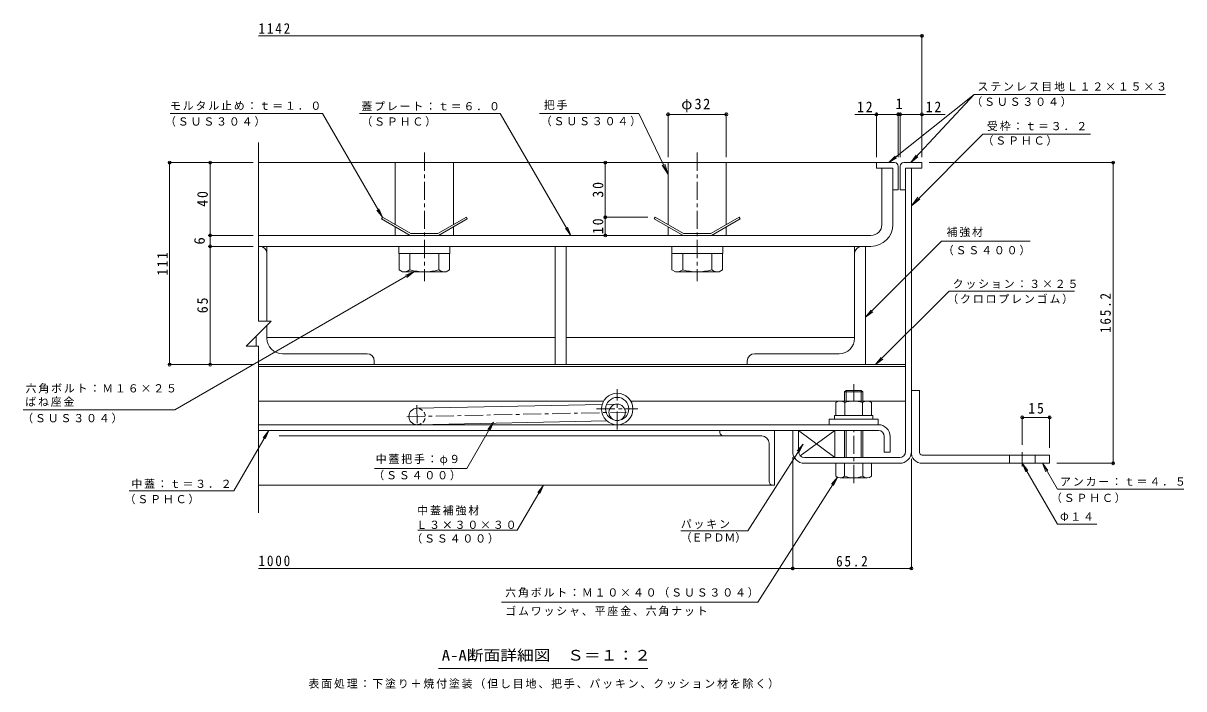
# Model space of a CAD drawing. Units: millimetres on the paper, enlarged 10 times, with parts at other scales. Extents: x -2620 to 2719, y -1962 to 1857.
# Drawn here: x -471 to 2719, y 29 to 1857 of the extents above; entities that cross this region are included whole.
import ezdxf
from ezdxf.enums import TextEntityAlignment as Align

# ---------------------------------------------------------------- set-up
doc = ezdxf.new("R2010")
doc.units = ezdxf.units.MM
doc.header["$LTSCALE"] = 10
doc.header["$PDMODE"] = 32
doc.header["$PDSIZE"] = 8
doc.linetypes.add('CHAIN1', pattern=[8, 5, -1, 1, -1])
doc.linetypes.add('DASHED1', pattern=[1.8, 1.2, -0.6])
for name, color, linetype, lineweight in [('D-1', 2, 'Continuous', 9), ('D-2', 3, 'Continuous', 9), ('D-3', 4, 'Continuous', 9), ('D-5', 7, 'Continuous', 9), ('D-6', 6, 'Continuous', 9), ('D-7', 5, 'Continuous', 5), ('D-8', 5, 'Continuous', 5), ('D-9', 134, 'Continuous', 5), ('D-A', 3, 'Continuous', 9), ('D-B', 6, 'Continuous', 9), ('D-C', 2, 'Continuous', 9), ('D-D', 4, 'Continuous', 9), ('D-E', 3, 'Continuous', 9), ('D-F', 7, 'Continuous', 9)]:
    doc.layers.add(name, color=color, linetype=linetype, lineweight=lineweight)
doc.styles.add('ＭＳ ゴシック', font='')
doc.styles.get('ＭＳ ゴシック').set_extended_font_data('MS Gothic')

msp = doc.modelspace()

# ---------------------------------------------------------------- linework, layer by layer
at = {"layer": 'D-1'}
for p, q in [((1953.73, 680.24), (1953.73, 1459.24)), ((1969.73, 1459.24), (1953.73, 1459.24)), ((1969.73, 680.24), (1969.73, 1459.24)), ((1659.73, 680.24), (1659.73, 738.24)), ((1937.73, 664.24), (1675.73, 664.24)), ((1675.73, 648.24), (1786.23, 648.24)), ((1937.73, 648.24), (1836.23, 648.24))]:
    msp.add_line(p, q, dxfattribs=at)
msp.add_lwpolyline([(1643.73, 680.24), (1643.73, 738.24), (1659.73, 738.24)], dxfattribs=at)
for centre, radius, start, end in [((1675.73, 680.24), 32, 180, 270), ((1675.73, 680.24), 16, 180, 270), ((1937.73, 680.24), 16, 270, 0), ((1937.73, 680.24), 32, 270, 0)]:
    msp.add_arc(centre, radius, start, end, dxfattribs=at)
at = {"layer": 'D-2'}
for p, q in [((1888.73, 1459.24), (1918.73, 1459.24)), ((1888.73, 1459.24), (1888.73, 1304.24)), ((1918.73, 1304.24), (1918.73, 1459.24)), ((175.57, 1274.24), (1858.73, 1274.24)), ((175.57, 1244.24), (1858.73, 1244.24))]:
    msp.add_line(p, q, dxfattribs=at)
at = {"layer": 'D-2', "linetype": 'CHAIN1'}
for p, q in [((1161.23, 740.75), (1161.23, 851.73)), ((1104.49, 797.49), (1217.97, 797.49))]:
    msp.add_line(p, q, dxfattribs=at)
at = {"layer": 'D-2'}
for radius in [43.25, 31.75]:
    msp.add_circle((1161.23, 797.49), radius, dxfattribs=at)
for radius in [30, 60]:
    msp.add_arc((1858.73, 1304.24), radius, 270, 0, dxfattribs=at)
at = {"layer": 'D-3'}
for p, q in [((1873.73, 1474.24), (175.57, 1474.24)), ((1873.73, 1474.24), (1873.73, 1459.24)), ((1923.73, 1474.24), (1873.73, 1474.24)), ((1948.73, 1474.24), (1998.73, 1474.24)), ((1998.73, 1474.24), (1998.73, 1459.24)), ((1873.73, 1459.24), (1918.73, 1459.24)), ((1918.73, 1459.24), (1918.73, 1399.24)), ((1933.73, 1464.24), (1933.73, 1399.24)), ((1938.73, 1464.24), (1938.73, 1399.24)), ((1998.73, 1459.24), (1953.73, 1459.24)), ((1953.73, 1399.24), (1953.73, 1459.24)), ((1918.73, 1399.24), (1933.73, 1399.24)), ((1953.73, 1399.24), (1938.73, 1399.24)), ((515.79, 1324.24), (513.29, 1319.91)), ((513.29, 1319.91), (592.39, 1274.24)), ((515.79, 1324.24), (593.73, 1279.24)), ((746.67, 1324.24), (668.73, 1279.24)), ((749.17, 1319.91), (670.07, 1274.24)), ((746.67, 1324.24), (749.17, 1319.91)), ((1265.79, 1324.24), (1263.29, 1319.91)), ((1263.29, 1319.91), (1342.39, 1274.24)), ((1265.79, 1324.24), (1343.73, 1279.24)), ((1496.67, 1324.24), (1418.73, 1279.24)), ((1499.17, 1319.91), (1420.07, 1274.24)), ((1496.67, 1324.24), (1499.17, 1319.91)), ((668.73, 1279.24), (593.73, 1279.24)), ((1418.73, 1279.24), (1343.73, 1279.24)), ((592.39, 1274.24), (670.07, 1274.24)), ((1342.39, 1274.24), (1420.07, 1274.24))]:
    msp.add_line(p, q, dxfattribs=at)
for centre, start, end in [((1923.73, 1464.24), 0, 90), ((1948.73, 1464.24), 90, 180)]:
    msp.add_arc(centre, 10, start, end, dxfattribs=at)
at = {"layer": 'D-5'}
for p, q in [((2142.28, 1661.64), (1907.64, 1474.24)), ((2142.28, 1661.64), (1968.76, 1474.24)), ((2142.28, 1661.64), (2668.12, 1661.64)), ((-67.55, 1608.99), (351.38, 1608.99)), ((351.38, 1608.99), (515.79, 1324.24)), ((452.76, 1608.99), (839.95, 1608.99)), ((1034.24, 1274.24), (839.95, 1608.99)), ((1220.82, 1608.99), (947.56, 1608.99)), ((1220.82, 1608.99), (1301.23, 1441.9)), ((2166.12, 1552.28), (1969.73, 1355.21)), ((2166.12, 1552.28), (2462.46, 1552.28)), ((1301.23, 1441.9), (1291.86, 1470.4)), ((1907.64, 1474.24), (1924.97, 1492.26)), ((1907.64, 1474.24), (1929.05, 1487.16)), ((1968.76, 1474.24), (1983.21, 1494.64)), ((1968.76, 1474.24), (1987.99, 1490.21)), ((1301.23, 1441.9), (1284.8, 1467.01)), ((1969.73, 1355.21), (1987.95, 1379.04)), ((1969.73, 1355.21), (1993.5, 1373.51)), ((515.79, 1324.24), (500.57, 1344.08)), ((515.79, 1324.24), (506.22, 1347.34)), ((1034.24, 1274.24), (1018.98, 1294.04)), ((1034.24, 1274.24), (1024.62, 1297.32)), ((2296.23, 1258.46), (2052.67, 1258.46)), ((602.58, 1174.24), (579.48, 1164.67)), ((2073.77, 1121.33), (2418.31, 1121.33)), ((1843.73, 1049.52), (1863.56, 1064.74)), ((1871.68, 919.24), (1891.51, 934.46)), ((-54.34, 794.97), (-471.33, 794.97)), ((107.23, 572.41), (203.48, 738.24)), ((203.48, 738.24), (188.21, 718.44)), ((203.48, 738.24), (193.86, 715.16)), ((821.24, 760.89), (805.98, 741.09)), ((821.24, 760.89), (811.62, 737.81)), ((1520.49, 463.12), (1672.22, 701.22)), ((1672.22, 701.22), (1656.14, 682.07)), ((1672.22, 701.22), (1661.65, 678.56)), ((2274.73, 648.24), (2284.3, 625.14)), ((2274.73, 648.24), (2289.95, 628.4)), ((2274.73, 648.24), (2371.14, 481.25)), ((2330.03, 648.24), (2371.14, 577.03)), ((2330.03, 648.24), (2339.59, 625.14)), ((2330.03, 648.24), (2345.25, 628.4)), ((1548.27, 267.11), (1766.68, 609.86)), ((1766.68, 609.86), (1750.61, 590.71)), ((1766.68, 609.86), (1756.11, 587.21)), ((886.53, 464.29), (958.47, 588.24)), ((958.47, 588.24), (943.2, 568.44)), ((958.47, 588.24), (948.85, 565.16)), ((2371.14, 577.03), (2718.58, 577.03)), ((-180.49, 572.41), (107.23, 572.41)), ((2371.14, 481.25), (2479.19, 481.25)), ((612.89, 464.29), (886.53, 464.29)), ((1335.92, 463.12), (1520.49, 463.12)), ((843.4, 267.11), (1548.27, 267.11)), ((1245.24, 84.9), (670.24, 84.9))]:
    msp.add_line(p, q, dxfattribs=at)
for points in [[(2052.67, 1258.46), (1843.73, 1049.52), (1858.95, 1069.35)], [(-54.34, 794.97), (602.58, 1174.24), (582.75, 1159.02)], [(2073.77, 1121.33), (1871.68, 919.24), (1886.9, 939.08)], [(493.85, 633.97), (747.58, 633.97), (821.24, 760.89)]]:
    msp.add_lwpolyline(points, dxfattribs=at)
at = {"layer": 'D-6'}
for p, q in [((1953.73, 1368.23), (1953.73, 1353.23)), ((175.57, 919.24), (1953.73, 919.24)), ((175.57, 914.24), (1953.73, 914.24)), ((1123.85, 819.24), (175.57, 819.24)), ((610.76, 799.23), (1119.79, 809.88)), ((1132.11, 810.13), (1160.76, 810.73)), ((1198.61, 819.24), (1768.73, 819.24)), ((1853.73, 819.24), (1953.73, 819.24)), ((1161.23, 765.73), (1161.7, 765.74)), ((611.7, 754.24), (1132.53, 765.13)), ((1659.73, 738.24), (1659.73, 680.24)), ((1664.25, 669.09), (1759.73, 738.24))]:
    msp.add_line(p, q, dxfattribs=at)
at = {"layer": 'D-6', "linetype": 'CHAIN1'}
for p, q in [((610.57, 808.24), (611.82, 748.36)), ((582.71, 776.14), (1186.51, 788.77))]:
    msp.add_line(p, q, dxfattribs=at)
at = {"layer": 'D-6'}
msp.add_lwpolyline([(1675.73, 664.24), (1759.73, 664.24), (1759.73, 738.24), (1659.73, 738.24), (1759.73, 664.24)], dxfattribs=at)
msp.add_circle((1161.23, 788.24), 22.5, dxfattribs=at)
msp.add_arc((611.23, 776.74), 22.5, 90, 270, dxfattribs=at)
at = {"layer": 'D-6', "linetype": 'DASHED1'}
msp.add_arc((611.23, 776.74), 22.5, 270, 90, dxfattribs=at)
at = {"layer": 'D-7', "linetype": 'CHAIN1'}
for p, q in [((1811.23, 819.24), (1811.23, 865.9)), ((1811.23, 593.85), (1811.23, 738.24))]:
    msp.add_line(p, q, dxfattribs=at)
at = {"layer": 'D-7'}
for p, q in [((1790.29, 848.24), (1786.23, 844.18)), ((1836.23, 844.18), (1786.23, 844.18)), ((1786.23, 819.24), (1786.23, 844.18)), ((1832.17, 848.24), (1790.29, 848.24)), ((1790.29, 819.24), (1790.29, 848.24)), ((1832.17, 848.24), (1836.23, 844.18)), ((1832.17, 819.24), (1832.17, 848.24)), ((1836.23, 844.18), (1836.23, 820.74)), ((1836.23, 844.18), (1836.23, 819.24)), ((1786.23, 738.24), (1786.23, 664.24)), ((1790.29, 664.24), (1790.29, 738.24)), ((1832.17, 664.24), (1832.17, 738.24)), ((1836.23, 738.24), (1836.23, 664.24)), ((1860.23, 648.24), (1762.23, 648.24)), ((1762.23, 612.71), (1762.23, 648.24)), ((1786.23, 648.24), (1786.23, 612.71)), ((1836.23, 648.24), (1836.23, 612.71)), ((1860.23, 612.71), (1860.23, 648.24)), ((1848.23, 608.24), (1774.23, 608.24))]:
    msp.add_line(p, q, dxfattribs=at)
at = {"layer": 'D-7', "color": 2, "lineweight": 9}
for p, q in [((1762.15, 815.44), (1768.73, 819.24)), ((1762.15, 815.44), (1762.15, 779.24)), ((1853.73, 819.24), (1768.73, 819.24)), ((1786.69, 815.44), (1786.69, 779.24)), ((1835.77, 815.44), (1835.77, 779.24))]:
    msp.add_line(p, q, dxfattribs=at)
at = {"layer": 'D-7', "color": 134}
for p, q in [((1743.73, 769.24), (1743.73, 754.24)), ((1743.73, 769.24), (1878.73, 769.24)), ((1878.73, 769.24), (1878.73, 754.24)), ((1743.73, 754.24), (1878.73, 754.24))]:
    msp.add_line(p, q, dxfattribs=at)
at = {"layer": 'D-7', "color": 6, "lineweight": 9}
for p, q in [((1758.73, 779.24), (1758.73, 769.24)), ((1758.73, 769.24), (1863.73, 769.24))]:
    msp.add_line(p, q, dxfattribs=at)
at = {"layer": 'D-7', "color": 2, "lineweight": 9}
msp.add_lwpolyline([(1853.73, 819.24), (1860.3, 815.44), (1860.3, 779.24), (1762.15, 779.24)], dxfattribs=at)
at = {"layer": 'D-7', "color": 6, "lineweight": 9}
msp.add_lwpolyline([(1758.73, 779.24), (1863.73, 779.24), (1863.73, 769.24)], dxfattribs=at)
at = {"layer": 'D-7', "color": 2, "lineweight": 9}
for centre, radius, start, end in [((1776.64, 790.36), 28.97, 94.38438, 120), ((1773.66, 795.04), 24.21, 57.42749, 88.18784), ((1811.23, 738.03), 81.2, 72.41188, 107.5881), ((1848.8, 795.04), 24.21, 91.81215, 122.57249), ((1845.82, 790.36), 28.97, 59.99998, 85.6156)]:
    msp.add_arc(centre, radius, start, end, dxfattribs=at)
at = {"layer": 'D-7'}
for centre, radius, start, end in [((1774.23, 626.57), 18.33, 229.1022, 310.89809), ((1811.23, 680.32), 72.08, 249.70546, 290.29454), ((1848.23, 626.57), 18.33, 229.10191, 310.8978)]:
    msp.add_arc(centre, radius, start, end, dxfattribs=at)
at = {"layer": 'D-8'}
for p, q in [((175.57, 1244.24), (1843.73, 1244.24)), ((1843.73, 1244.24), (1843.73, 919.24)), ((168.73, 997.22), (168.73, 969.66)), ((1843.73, 919.24), (175.57, 919.24))]:
    msp.add_line(p, q, dxfattribs=at)
at = {"layer": 'D-9'}
for p, q in [((178.73, 1244.24), (175.57, 1244.24)), ((1833.73, 1244.24), (1843.73, 1244.24)), ((1843.73, 919.24), (1843.73, 1244.24)), ((198.73, 1038.48), (198.73, 1224.24)), ((561.73, 1224.24), (561.73, 1179.87)), ((591.23, 1179.73), (591.23, 1224.24)), ((671.23, 1179.73), (671.23, 1224.24)), ((700.73, 1224.24), (700.73, 1179.73)), ((1311.73, 1224.24), (1311.73, 1179.87)), ((1341.23, 1179.73), (1341.23, 1224.24)), ((1421.23, 1179.73), (1421.23, 1224.24)), ((1450.73, 1224.24), (1450.73, 1179.73)), ((1813.73, 991.74), (1813.73, 1224.24)), ((571.27, 1174.36), (561.73, 1179.87)), ((691.23, 1174.24), (571.48, 1174.24)), ((691.23, 1174.24), (700.73, 1179.73)), ((1321.27, 1174.36), (1311.73, 1179.87)), ((1441.23, 1174.24), (1321.48, 1174.24)), ((1441.23, 1174.24), (1450.73, 1179.73)), ((198.73, 991.74), (198.73, 1027.22)), ((168.73, 969.66), (168.73, 997.22)), ((241.23, 949.24), (473.73, 949.24)), ((493.73, 929.24), (493.73, 919.24)), ((1518.73, 929.24), (1518.73, 919.24)), ((1771.23, 949.24), (1538.73, 949.24)), ((493.73, 919.24), (175.57, 919.24)), ((1518.73, 919.24), (1843.73, 919.24))]:
    msp.add_line(p, q, dxfattribs=at)
for centre, radius, start, end in [((178.73, 1224.24), 20, 0, 90), ((1833.73, 1224.24), 20, 90, 180), ((572.52, 1208.75), 34.53, 267.86055, 302.81094), ((631.23, 1322.84), 148.6, 254.38446, 285.61554), ((689.94, 1208.75), 34.53, 237.18906, 272.13945), ((1322.52, 1208.75), 34.53, 267.86055, 302.81094), ((1381.23, 1322.84), 148.6, 254.38446, 285.61554), ((1439.94, 1208.75), 34.53, 237.18906, 272.13945), ((241.23, 991.74), 42.5, 180, 270), ((1771.23, 991.74), 42.5, 270, 0), ((473.73, 929.24), 20, 0, 90), ((1538.73, 929.24), 20, 90, 180)]:
    msp.add_arc(centre, radius, start, end, dxfattribs=at)
at = {"layer": 'D-A'}
for p, q in [((1879.23, 754.24), (175.57, 754.24)), ((175.57, 738.24), (1879.23, 738.24)), ((1895.23, 722.24), (1895.23, 679.24)), ((1911.23, 722.24), (1911.23, 679.24)), ((1895.23, 679.24), (1911.23, 679.24))]:
    msp.add_line(p, q, dxfattribs=at)
for radius in [32, 16]:
    msp.add_arc((1879.23, 722.24), radius, 0, 90, dxfattribs=at)
at = {"layer": 'D-B'}
for p, q in [((1443.73, 738.24), (232.1, 738.24)), ((1443.73, 738.24), (1593.73, 738.24)), ((1443.73, 733.24), (1443.73, 738.24)), ((1593.73, 738.24), (1593.73, 588.24)), ((1453.73, 723.24), (232.1, 723.24)), ((1453.73, 723.24), (1558.73, 723.24)), ((1578.73, 598.24), (1578.73, 703.24)), ((1588.73, 588.24), (175.57, 588.24)), ((1588.73, 588.24), (1593.73, 588.24))]:
    msp.add_line(p, q, dxfattribs=at)
for centre, radius, start, end in [((1453.73, 733.24), 10, 180, 270), ((1558.73, 703.24), 20, 0, 90), ((1588.73, 598.24), 10, 180, 270)]:
    msp.add_arc(centre, radius, start, end, dxfattribs=at)
at = {"layer": 'D-C', "linetype": 'CHAIN1'}
for p, q in [((631.23, 1501.92), (631.23, 1148.61)), ((1381.23, 1501.92), (1381.23, 1148.61))]:
    msp.add_line(p, q, dxfattribs=at)
at = {"layer": 'D-C'}
for p, q in [((551.23, 1474.24), (711.23, 1474.24)), ((551.23, 1303.78), (551.23, 1474.24)), ((711.23, 1303.78), (711.23, 1474.24)), ((1301.23, 1474.24), (1461.23, 1474.24)), ((1301.23, 1303.78), (1301.23, 1474.24)), ((1461.23, 1303.78), (1461.23, 1474.24)), ((551.23, 1274.24), (551.23, 1298.01)), ((711.23, 1274.24), (711.23, 1298.01)), ((1301.23, 1274.24), (1301.23, 1298.01)), ((1461.23, 1274.24), (1461.23, 1298.01)), ((711.23, 1274.24), (551.23, 1274.24)), ((1461.23, 1274.24), (1301.23, 1274.24))]:
    msp.add_line(p, q, dxfattribs=at)
at = {"layer": 'D-C', "color": 134, "lineweight": 5}
for p, q in [((561.23, 1244.24), (701.23, 1244.24)), ((701.23, 1244.24), (701.23, 1224.24)), ((1311.23, 1244.24), (1451.23, 1244.24)), ((1451.23, 1244.24), (1451.23, 1224.24))]:
    msp.add_line(p, q, dxfattribs=at)
for points in [[(561.23, 1244.24), (561.23, 1224.24), (701.23, 1224.24)], [(1311.23, 1244.24), (1311.23, 1224.24), (1451.23, 1224.24)]]:
    msp.add_lwpolyline(points, dxfattribs=at)
at = {"layer": 'D-D'}
for p, q in [((198.73, 1244.24), (991.23, 1244.24)), ((198.73, 1038.48), (198.73, 1244.24)), ((991.23, 1244.24), (991.23, 994.24)), ((1021.23, 1244.24), (1021.23, 994.24)), ((1813.73, 1244.24), (1021.23, 1244.24)), ((1813.73, 994.24), (1813.73, 1244.24)), ((198.73, 994.24), (198.73, 1027.22)), ((991.23, 994.24), (198.73, 994.24)), ((1021.23, 994.24), (1813.73, 994.24))]:
    msp.add_line(p, q, dxfattribs=at)
at = {"layer": 'D-E', "color": 2}
for p, q in [((991.23, 1244.24), (991.23, 919.24)), ((1021.23, 1244.24), (991.23, 1244.24)), ((1021.23, 919.24), (1021.23, 1244.24)), ((991.23, 919.24), (1021.23, 919.24))]:
    msp.add_line(p, q, dxfattribs=at)
at = {"layer": 'D-E'}
for p, q in [((1969.73, 848.24), (1969.73, 680.24)), ((1969.73, 848.24), (1992.23, 848.24)), ((1992.23, 678.24), (1992.23, 848.24)), ((1999.73, 670.74), (2349.73, 670.74)), ((2239.73, 648.24), (2239.73, 670.74)), ((2309.73, 648.24), (2309.73, 670.74)), ((2349.73, 670.74), (2349.73, 648.24)), ((2349.73, 648.24), (1999.73, 648.24))]:
    msp.add_line(p, q, dxfattribs=at)
at = {"layer": 'D-E', "linetype": 'CHAIN1'}
msp.add_line((2274.73, 639.5), (2274.73, 678.95), dxfattribs=at)
at = {"layer": 'D-E'}
for radius, start in [(30, 176.17647), (7.5, 180.00027)]:
    msp.add_arc((1999.73, 678.24), radius, start, 270, dxfattribs=at)
at = {"layer": 'D-F'}
for p, q in [((1998.73, 1822.22), (175.57, 1822.22)), ((1998.73, 1489.24), (1998.73, 1827.22)), ((1301.23, 1489.24), (1301.23, 1611.86)), ((1301.23, 1606.86), (1461.23, 1606.86)), ((1461.23, 1489.24), (1461.23, 1611.86)), ((1814.16, 1606.86), (1933.73, 1606.86)), ((1873.73, 1489.24), (1873.73, 1611.86)), ((1933.73, 1489.24), (1933.73, 1611.86)), ((1933.73, 1606.86), (1938.73, 1606.86)), ((1938.73, 1489.24), (1938.73, 1611.86)), ((1938.73, 1606.86), (2063.08, 1606.86)), ((175.57, 1530), (175.57, 1038.48)), ((160.57, 1474.24), (-71.97, 1474.24)), ((-68.97, 919.24), (-68.97, 1474.24)), ((42.46, 1274.24), (42.46, 1474.24)), ((1128.38, 1324.24), (1128.38, 1474.24)), ((2527.36, 1474.24), (2018.73, 1474.24)), ((2524.36, 648.24), (2524.36, 1474.24)), ((1125.38, 1324.24), (1245.79, 1324.24)), ((1128.38, 1274.24), (1128.38, 1324.24)), ((160.57, 1274.24), (37.46, 1274.24)), ((160.57, 1244.24), (37.46, 1244.24)), ((42.46, 1244.24), (42.46, 1274.24)), ((42.46, 919.24), (42.46, 1244.24)), ((209.98, 1038.48), (141.17, 969.66)), ((175.57, 1038.48), (209.98, 1038.48)), ((175.57, 969.66), (141.17, 969.66)), ((175.57, 969.66), (175.57, 511.7)), ((-71.97, 919.24), (160.57, 919.24)), ((2274.73, 777.49), (2274.73, 698.95)), ((2274.73, 774.49), (2349.73, 774.49)), ((2349.73, 777.49), (2349.73, 690.74)), ((1643.72, 665.24), (1643.72, 354.34)), ((1969.73, 356.34), (1969.73, 660.24)), ((2527.36, 648.24), (2369.73, 648.24)), ((1643.72, 359.34), (175.57, 359.34)), ((1643.72, 359.34), (1969.73, 359.34))]:
    msp.add_line(p, q, dxfattribs=at)
for p in [(1998.73, 1822.22), (1301.23, 1606.86), (1461.23, 1606.86), (1873.73, 1606.86), (1933.73, 1606.86), (1938.73, 1606.86), (1998.73, 1606.86), (-68.97, 1474.24), (42.46, 1474.24), (1128.38, 1474.24), (2524.36, 1474.24), (1128.38, 1324.24), (42.46, 1274.24), (1128.38, 1274.24), (42.46, 1244.24), (-68.97, 919.24), (42.46, 919.24), (2274.73, 774.49), (2349.73, 774.49), (2524.36, 648.24), (1643.72, 359.34), (1969.73, 359.34)]:
    msp.add_point(p, dxfattribs=at)

# ---------------------------------------------------------------- texts
at = {"layer": 'D-5', "style": 'ＭＳ ゴシック'}
msp.add_text('（ＥＰＤＭ）', height=21.99, dxfattribs=at).set_placement((1335.92, 426.55), align=Align.BOTTOM_LEFT)
at = {"layer": 'D-5', "color": 2, "style": 'ＭＳ ゴシック', "width": 1.15}
msp.add_text('A-A断面詳細図\u3000Ｓ＝１：２', height=29.33, dxfattribs=at).set_placement((678.99, 97.4), align=Align.BOTTOM_LEFT)
at = {"layer": 'D-5', "char_height": 21.99, "attachment_point": 7, "style": 'ＭＳ ゴシック'}
for s, insert in [('\\T1.17;ステンレス目地Ｌ１２×１５×３', (2151.47, 1669.81)), ('\\T1.17;モルタル止め：ｔ＝１．０', (-67.95, 1618)), ('\\T1.17;蓋プレート：ｔ＝６．０', (458.1, 1616.54)), ('\\T1.17;把手', (959.66, 1618.83)), ('\\T1.17;（ＳＵＳ３０４）', (2134.63, 1627.37)), ('\\T1.17;（ＳＵＳ３０４）', (-81.51, 1573.09)), ('\\T1.17;（ＳＰＨＣ）', (458.1, 1572.87)), ('\\T1.17;（ＳＵＳ３０４）', (951.24, 1573.93)), ('\\T1.17;受枠：ｔ＝３．２', (2177.62, 1560.84)), ('\\T1.17;（ＳＰＨＣ）', (2165.46, 1520.69)), ('\\T1.17;補強材', (2066.43, 1269.94)), ('\\T1.17;（ＳＳ４００）', (2056.23, 1219.41)), ('\\T1.17;クッション：３×２５', (2083.32, 1127.66)), ('\\T1.17;（クロロプレンゴム）', (2068.5, 1085.56)), ('\\T1.17;六角ボルト：Ｍ１６×２５', (-464.8, 840.32)), ('\\T1.17;ばね座金', (-465.84, 803.6)), ('\\T1.17;（ＳＵＳ３０４）', (-474.11, 758.04)), ('\\T1.17;中蓋把手：φ９', (497.57, 642.86)), ('\\T1.17;（ＳＳ４００）', (490.92, 601.32)), ('\\T1.17;アンカー：ｔ＝４．５', (2378.44, 585.55)), ('\\T1.17;中蓋：ｔ＝３．２', (-174.06, 578.11)), ('\\T1.17;（ＳＰＨＣ）', (-192.73, 535.55)), ('\\T1.17;（ＳＰＨＣ）', (2353.46, 538.95)), ('\\T1.17;中蓋補強材', (611.6, 504.79)), ('\\T1.17;Φ１４', (2378.44, 489.77)), ('\\T1.17;Ｌ３×３０×３０', (609.26, 467.6)), ('\\T1.17;パッキン', (1335.92, 467.94)), ('\\T1.17;（ＳＳ４００）', (595.42, 427.46)), ('\\T1.17;六角ボルト：Ｍ１０×４０（ＳＵＳ３０４）', (853.54, 279.13)), ('\\T1.17;ゴムワッシャ、平座金、六角ナット', (853.54, 228.3)), ('\\T1.17;表面処理：下塗り＋焼付塗装（但し目地、把手、パッキン、クッション材を除く）', (312.74, 28.77))]:
    msp.add_mtext(s, dxfattribs=dict(at, insert=insert))
at = {"layer": 'D-F', "color": 2, "style": 'ＭＳ ゴシック'}
msp.add_text('1', height=29.33, dxfattribs=at).set_placement((1926.23, 1612.86), align=Align.BOTTOM_LEFT)
msp.add_text('6', height=29.33, rotation=90, dxfattribs=at).set_placement((36.46, 1249.24), align=Align.BOTTOM_LEFT)
at = {"layer": 'D-F', "color": 2, "char_height": 29.33, "attachment_point": 7, "style": 'ＭＳ ゴシック'}
for s, insert in [('\\T1.28;\\W0.9;1142', (175.57, 1828.22)), ('\\T1.19;φ32', (1337.48, 1612.86)), ('\\T1.27;\\W0.95;12', (1820.27, 1612.86)), ('\\T1.27;\\W0.95;12', (2009.01, 1612.86)), ('\\T1.27;\\W0.95;15', (2290.98, 784.49)), ('\\T1.28;\\W0.9;1000', (175.57, 365.34)), ('\\T1.28;\\W0.9;65.2', (1762.98, 364.34))]:
    msp.add_mtext(s, dxfattribs=dict(at, insert=insert))
at = {"layer": 'D-F', "color": 2, "char_height": 29.33, "attachment_point": 7, "rotation": 90, "style": 'ＭＳ ゴシック'}
for s, insert in [('\\T1.27;\\W0.95;30', (1123.38, 1377.99)), ('\\T1.27;\\W0.95;40', (36.46, 1352.99)), ('\\T1.27;\\W0.95;10', (1123.38, 1277.99)), ('\\T1.27;\\W0.9;111', (-73.97, 1164.24)), ('\\T1.27;\\W0.95;65', (36.46, 1060.49)), ('\\T1.28;\\W0.9;165.2', (2518.36, 1006.24))]:
    msp.add_mtext(s, dxfattribs=dict(at, insert=insert))

doc.saveas('drawing.dxf')
